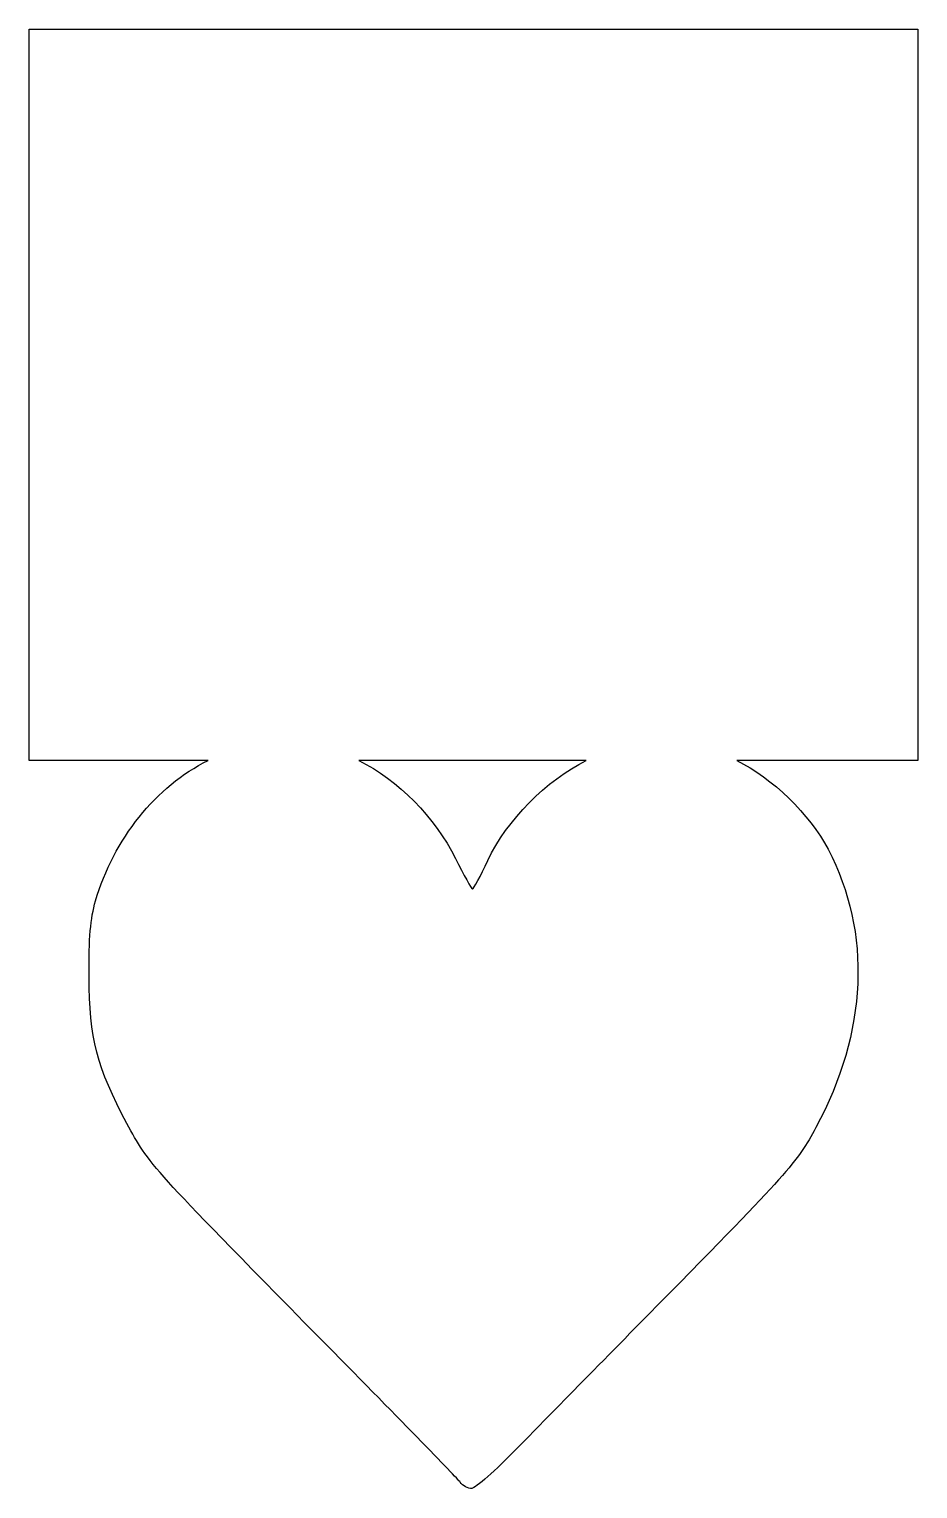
# Model space of a CAD drawing. Header units: centimetres. Extents: x -7.7 to 7.2, y -12.1 to 12.5.
import ezdxf

# ---------------------------------------------------------------- set-up
doc = ezdxf.new("R2010")
doc.units = ezdxf.units.CM
doc.header["$MEASUREMENT"] = 0
doc.layers.add('Layer 1', color=7, linetype='Continuous')

msp = doc.modelspace()

# ---------------------------------------------------------------- linework, layer by layer
at = {"layer": 'Layer 1'}
for points, knots in [([(-7.68905, 12.46088), (-7.68905, 12.46088), (-7.68905, 0.17677), (-7.68905, 0.17677), (-7.68905, 0.17677), (-7.68905, 0.17677), (-4.68355, 0.17677), (-4.68355, 0.17677), (-4.68355, 0.17677), (-5.54927, -0.2428), (-6.27579, -1.14721), (-6.57367, -2.17967), (-6.57367, -2.17967), (-6.66115, -2.48292), (-6.68775, -2.79433), (-6.68363, -3.45629), (-6.68363, -3.45629), (-6.67726, -4.48231), (-6.54842, -4.98126), (-6.04615, -5.91939), (-6.04615, -5.91939), (-5.67981, -6.60366), (-5.6298, -6.65973), (-2.80997, -9.51855), (-2.80997, -9.51855), (-1.55768, -10.78815), (-0.49517, -11.87908), (-0.44856, -11.9428), (-0.44856, -11.9428), (-0.40195, -12.00652), (-0.31383, -12.05454), (-0.25343, -12.05029), (-0.25343, -12.05029), (-0.19304, -12.04603), (0.14781, -11.74371), (0.50477, -11.37808), (0.50477, -11.37808), (0.86171, -11.01244), (1.91587, -9.93892), (2.84716, -8.9927), (2.84716, -8.9927), (5.06942, -6.73478), (5.20947, -6.578), (5.52854, -5.98637), (5.52854, -5.98637), (6.39521, -4.37935), (6.46807, -2.71724), (5.73359, -1.31399), (5.73359, -1.31399), (5.4269, -0.72804), (4.79077, -0.11057), (4.20149, 0.17677), (4.20149, 0.17677), (4.20149, 0.17677), (7.24089, 0.17677), (7.24089, 0.17677), (7.24089, 0.17677), (7.24089, 0.17677), (7.24089, 12.46088), (7.24089, 12.46088), (7.24089, 12.46088), (7.24089, 12.46088), (-7.68905, 12.46088), (-7.68905, 12.46088)], [0, 0, 0, 0, 0.05882353, 0.05882353, 0.05882353, 0.05882353, 0.11764706, 0.11764706, 0.11764706, 0.11764706, 0.17647059, 0.17647059, 0.17647059, 0.17647059, 0.23529412, 0.23529412, 0.23529412, 0.23529412, 0.29411765, 0.29411765, 0.29411765, 0.29411765, 0.35294118, 0.35294118, 0.35294118, 0.35294118, 0.41176471, 0.41176471, 0.41176471, 0.41176471, 0.47058824, 0.47058824, 0.47058824, 0.47058824, 0.52941176, 0.52941176, 0.52941176, 0.52941176, 0.58823529, 0.58823529, 0.58823529, 0.58823529, 0.64705882, 0.64705882, 0.64705882, 0.64705882, 0.70588235, 0.70588235, 0.70588235, 0.70588235, 0.76470588, 0.76470588, 0.76470588, 0.76470588, 0.82352941, 0.82352941, 0.82352941, 0.82352941, 0.88235294, 0.88235294, 0.88235294, 0.88235294, 1, 1, 1, 1]), ([(-2.15182, 0.17677), (-2.15182, 0.17677), (1.66976, 0.17677), (1.66976, 0.17677), (1.66976, 0.17677), (1.00416, -0.14937), (0.33295, -0.82892), (0.01777, -1.4992), (0.01777, -1.4992), (-0.10707, -1.76468), (-0.2232, -1.98132), (-0.24103, -1.98041), (-0.24103, -1.98041), (-0.25886, -1.97951), (-0.38829, -1.74791), (-0.52794, -1.46613), (-0.52794, -1.46613), (-0.86992, -0.77604), (-1.49161, -0.14771), (-2.15182, 0.17677)], [0, 0, 0, 0, 0.16666667, 0.16666667, 0.16666667, 0.16666667, 0.33333333, 0.33333333, 0.33333333, 0.33333333, 0.5, 0.5, 0.5, 0.5, 0.66666667, 0.66666667, 0.66666667, 0.66666667, 1, 1, 1, 1])]:
    msp.add_open_spline(points, degree=3, knots=knots, dxfattribs=at)

doc.saveas('drawing.dxf')
